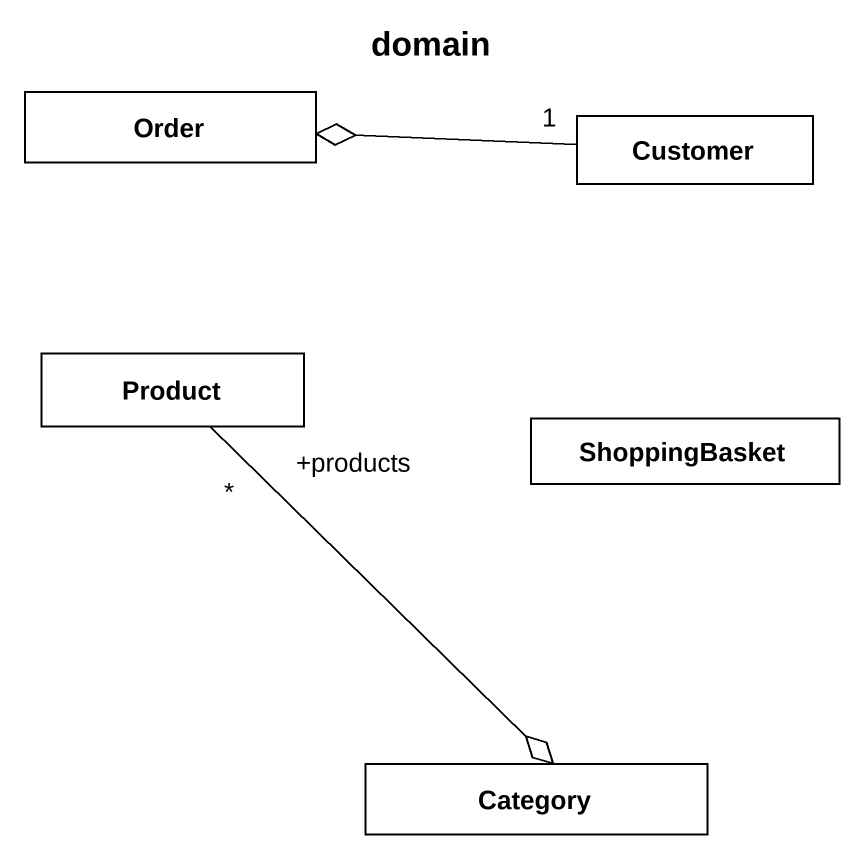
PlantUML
@startuml
title domain
hide circle
hide empty members
class Order
class Customer
class Product
class ShoppingBasket
class Category
Customer "1" -left-o Order
Product "+products\n*" --o Category
@enduml
